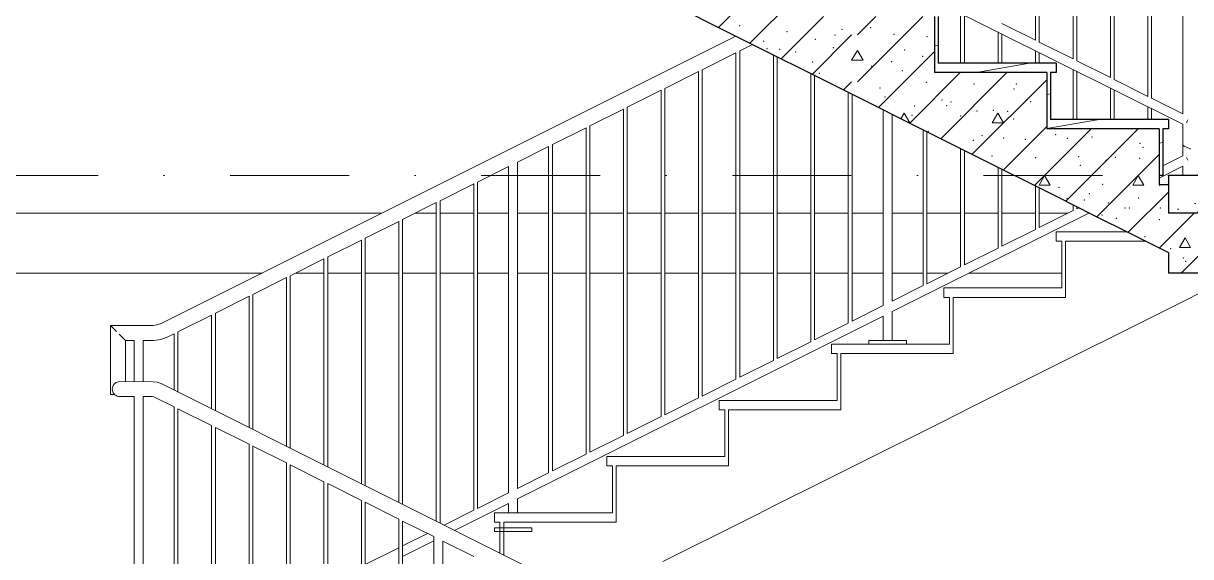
# Model space of a CAD drawing. Header units: millimetres. Extents: x 18162 to 7085488, y 72188 to 247925.
# Drawn here: x 3666371 to 3669488, y 121101 to 122524 of the extents above; entities that cross this region are included whole.
import ezdxf

# ---------------------------------------------------------------- set-up
doc = ezdxf.new("R2010")
doc.units = ezdxf.units.MM
doc.header["$MEASUREMENT"] = 0
doc.linetypes.add('Dot & Dashed', pattern=[670.277762, 317.5, -176.388889, 0, -176.388874])
for name, color, linetype in [('Interior - Stair & Railing', 7, 'Continuous'), ('Structural - Bearing', 7, 'Continuous'), ('Structural - Stair & Railing', 7, 'Continuous')]:
    doc.layers.add(name, color=color, linetype=linetype)
pattern_1 = [(10, (3761974.73, 95118.01), (-15.628336, 88.632695), [])]

# ---------------------------------------------------------------- blocks, each defined once
blk = doc.blocks.new('*X883', base_point=(3761974.7, 95118))
at = {"layer": 'Structural - Stair & Railing', "color": 7, "linetype": 'Continuous', "lineweight": 9}
for p, q in [((3666374.5, 123440), (3666377.4, 123443)), ((3666457.8, 123398.4), (3666502.4, 123443)), ((3666552.9, 123425.8), (3666562.9, 123443)), ((3666568, 123425.8), (3666552.9, 123425.8)), ((3666568, 123368.5), (3666642.6, 123443)), ((3666568, 123425.8), (3666583.1, 123425.8)), ((3666583.1, 123425.8), (3666573.1, 123443)), ((3666634.6, 123310), (3666767.6, 123443)), ((3666717.9, 123268.3), (3666892.6, 123443)), ((3666801.2, 123226.7), (3667004, 123429.4)), ((3666813, 123443), (3666803.1, 123425.8)), ((3666803.1, 123425.8), (3666833.1, 123425.8)), ((3666833.1, 123425.8), (3666823.1, 123443)), ((3666541.1, 123356.7), (3666552.9, 123368.5)), ((3666884.6, 123185), (3667004, 123304.4)), ((3666691, 123281.8), (3666693, 123285.1)), ((3666693, 123285.1), (3666696.5, 123279)), ((3666927.9, 123259.1), (3666943, 123285.1)), ((3666943, 123285.1), (3666957.9, 123259.1)), ((3666967.9, 123143.3), (3667117.6, 123293)), ((3667068, 123118.5), (3667242.6, 123293)), ((3667177.9, 123259.1), (3667193, 123285.1)), ((3667193, 123285.1), (3667207.9, 123259.1)), ((3666957.9, 123259.1), (3666927.9, 123259.1)), ((3667207.9, 123259.1), (3667177.9, 123259.1)), ((3667193, 123118.5), (3667304, 123229.4)), ((3667318, 123118.5), (3667342.6, 123143)), ((3667443, 123118.5), (3667467.6, 123143)), ((3667051.2, 123101.7), (3667068, 123118.4)), ((3667068, 123118.5), (3667056.8, 123098.9)), ((3667083.1, 123092.5), (3667068, 123118.5)), ((3667134.6, 123060), (3667193, 123118.4)), ((3667217.9, 123018.3), (3667318, 123118.4)), ((3667301.2, 122976.7), (3667443, 123118.4)), ((3667318, 123118.5), (3667303.1, 123092.4)), ((3667333.1, 123092.5), (3667318, 123118.5)), ((3667384.6, 122935), (3667568, 123118.4)), ((3667568, 123092.5), (3667583.1, 123118.5)), ((3667583.1, 123118.5), (3667604, 123139.3)), ((3667598.3, 123092.5), (3667583.1, 123118.5)), ((3667069.7, 123092.4), (3667083.1, 123092.5)), ((3667303.1, 123092.4), (3667333.1, 123092.5)), ((3667583.1, 123092.4), (3667568, 123092.5)), ((3667583.1, 123092.4), (3667598.3, 123092.5)), ((3667467.9, 122893.3), (3667568, 122993.4)), ((3667583.1, 122993.4), (3667604, 123014.3)), ((3667583.1, 122868.4), (3667707.7, 122993)), ((3667644.6, 122805), (3667832.7, 122993)), ((3667427.9, 122925.8), (3667443, 122951.8)), ((3667457.9, 122925.8), (3667427.9, 122925.8)), ((3667443, 122951.8), (3667457.9, 122925.8)), ((3667693, 122925.8), (3667708.1, 122951.8)), ((3667723.1, 122925.8), (3667693, 122925.8)), ((3667708.1, 122951.8), (3667723.1, 122925.8)), ((3667728, 122763.3), (3667904, 122939.3)), ((3667551.2, 122851.7), (3667568, 122868.4)), ((3667811.3, 122721.6), (3667932.7, 122843)), ((3667894.6, 122680), (3668057.7, 122843)), ((3667978, 122638.3), (3668182.7, 122843)), ((3667833.1, 122785.1), (3667818.2, 122759.1)), ((3667848.3, 122759.1), (3667833.1, 122785.1)), ((3668083.1, 122785.1), (3668068.2, 122759.1)), ((3668098.3, 122759.1), (3668083.1, 122785.1)), ((3667818.2, 122759.1), (3667848.3, 122759.1)), ((3668061.3, 122596.6), (3668204, 122739.3)), ((3668068.2, 122759.1), (3668098.3, 122759.1)), ((3668144.6, 122555), (3668282.7, 122693)), ((3668228, 122513.3), (3668407.7, 122693)), ((3668311.3, 122471.6), (3668504, 122664.3)), ((3668193, 122592.5), (3668208.1, 122618.5)), ((3668208.1, 122618.5), (3668223.1, 122592.4)), ((3668443, 122592.5), (3668458.1, 122618.5)), ((3668458.1, 122618.5), (3668473.1, 122592.4)), ((3668223.1, 122592.4), (3668193, 122592.5)), ((3668473.1, 122592.4), (3668443, 122592.5)), ((3668394.6, 122430), (3668507.7, 122543)), ((3668598.3, 122368.4), (3668772.8, 122543)), ((3668598.3, 122493.4), (3668647.8, 122543)), ((3668478, 122388.3), (3668583.1, 122493.4)), ((3668583.1, 122425.8), (3668598.3, 122451.8)), ((3668598.3, 122425.8), (3668583.1, 122425.8)), ((3668613.4, 122425.8), (3668598.3, 122451.8)), ((3668598.3, 122425.8), (3668613.4, 122425.8)), ((3668654.7, 122299.9), (3668804, 122449.1)), ((3668561.3, 122346.6), (3668583.1, 122368.4)), ((3668738.1, 122258.2), (3668872.8, 122393)), ((3668821.4, 122216.6), (3668997.8, 122393)), ((3668904.7, 122174.9), (3669104, 122374.1)), ((3668714.5, 122270), (3668723.3, 122285.1)), ((3668723.3, 122285.1), (3668738.2, 122259.1)), ((3668958.1, 122259.1), (3668973.3, 122285.1)), ((3668973.3, 122285.1), (3668988.2, 122259.1)), ((3668738.2, 122259.1), (3668736.4, 122259.1)), ((3668988.2, 122259.1), (3668958.1, 122259.1)), ((3668988.1, 122133.2), (3669104, 122249.1)), ((3669098.3, 122118.4), (3669222.8, 122243)), ((3669223.3, 122118.4), (3669347.8, 122243)), ((3669348.3, 122118.4), (3669404, 122174.1)), ((3669071.4, 122091.6), (3669098.3, 122118.4)), ((3669098.3, 122118.4), (3669083.4, 122092.4)), ((3669113.4, 122092.4), (3669098.3, 122118.4)), ((3669154.7, 122049.9), (3669223.3, 122118.4)), ((3669238.1, 122008.2), (3669348.3, 122118.4)), ((3669348.3, 122118.4), (3669333.4, 122092.4)), ((3669363.4, 122092.4), (3669348.3, 122118.4)), ((3669083.4, 122092.4), (3669113.4, 122092.4)), ((3669333.4, 122092.4), (3669363.4, 122092.4)), ((3669321.4, 121966.6), (3669429.1, 122074.2)), ((3669404.7, 121924.9), (3669429.1, 121949.2))]:
    blk.add_line(p, q, dxfattribs=at)
for p in [(3666660, 123422.2), (3666742.4, 123436.1), (3666813.2, 123433.6), (3666992.3, 123424.5), (3666448.8, 123421), (3666448.8, 123421), (3666606.5, 123410.1), (3666688.2, 123397.8), (3666901.1, 123409.8), (3666926.4, 123406.4), (3666752.6, 123366.7), (3666879.2, 123362.4), (3666992.3, 123362.7), (3666628.8, 123352), (3666986.1, 123349.6), (3666641.5, 123328), (3666721.5, 123303.4), (3666794.5, 123320.3), (3666806.8, 123304.8), (3666817.7, 123314.1), (3666714.1, 123278.5), (3666843.9, 123277), (3666887.2, 123290.9), (3666930.7, 123292.6), (3666969.1, 123289.3), (3666985.8, 123268.7), (3667115.9, 123280.1), (3667151.4, 123277), (3667276.6, 123278.5), (3666877.9, 123212.1), (3666901.3, 123224.2), (3666958.8, 123218.5), (3667016.6, 123214.6), (3667097.4, 123227.5), (3667128.8, 123217.8), (3667128.8, 123217.8), (3667194.7, 123221.4), (3666927.4, 123170.4), (3667044, 123165.7), (3667159.2, 123168.8), (3667163.8, 123145.6), (3667231.7, 123158.5), (3667257.1, 123166.5), (3667537.9, 123142), (3667568, 123118.5), (3667568, 123118.5), (3667568, 123118.4), (3667583.1, 123118.5), (3667583.1, 123118.4), (3667583.1, 123118.4), (3667106.1, 123086.7), (3667223.3, 123094.4), (3667375.2, 123091.9), (3667447.4, 123093.1), (3667522.3, 123097.5), (3667174.3, 123053.3), (3667187.1, 123070), (3667319.2, 123057.8), (3667238.2, 123045.2), (3667282.6, 123031.7), (3667294.6, 123031.8), (3667377.3, 123031.7), (3667449.4, 123031.7), (3667485.2, 123021.8), (3667499.6, 123043.9), (3667544.4, 123031.6), (3667259.3, 123004.3), (3667374.7, 123000.1), (3667697, 122991.1), (3667469.8, 122984.7), (3667520.7, 122956.7), (3667638.2, 122975.6), (3667738.5, 122977), (3667790.3, 122976.6), (3667855.9, 122972.8), (3667868.9, 122959.3), (3667471.7, 122934.8), (3667611.2, 122954.1), (3667678.1, 122932.2), (3667745.8, 122938), (3667813.4, 122934.8), (3667510, 122912.1), (3667510.1, 122900.3), (3667523.9, 122901.3), (3667624.2, 122913.6), (3667644.3, 122868.8), (3667685.7, 122884.3), (3667766.6, 122881.7), (3667795.3, 122889.7), (3667832.8, 122867.3), (3667842.1, 122885.8), (3667879.9, 122886.8), (3667621.6, 122839.4), (3667707.6, 122844.1), (3667738.2, 122840.4), (3667833.5, 122855.9), (3667995.2, 122837.8), (3667664, 122802.2), (3667817.1, 122808.8), (3668062.8, 122826), (3668080, 122816.9), (3668201.3, 122812), (3667724.1, 122772.1), (3667744.4, 122779.7), (3667855.9, 122791.9), (3667967.3, 122794.9), (3668090.2, 122776.4), (3668146.9, 122780.3), (3668199, 122768.4), (3667803.1, 122762.2), (3667912.5, 122737.8), (3667913.4, 122764.5), (3667922.4, 122765.3), (3668025.9, 122765.3), (3668125, 122748.1), (3668182.4, 122736.9), (3667842.7, 122733.7), (3667868.9, 122726.2), (3667978, 122717.4), (3668032.1, 122714.3), (3668051, 122733.7), (3668136.2, 122718.1), (3667942, 122695.2), (3668074.8, 122704.9), (3668126.4, 122695.7), (3668454.5, 122680), (3668001.1, 122643.9), (3668180.9, 122667.2), (3668302.1, 122650), (3668484.9, 122658.7), (3668064.5, 122637.3), (3668173.9, 122621.9), (3668248.3, 122640.3), (3668263.9, 122616.9), (3668429.3, 122633.9), (3668099.8, 122610.7), (3668109.5, 122601.3), (3668128.3, 122587.7), (3668239.2, 122582.9), (3668296.4, 122584.5), (3668304.1, 122595.9), (3668346.2, 122588.6), (3668384.5, 122582.9), (3668420, 122595.9), (3668223.8, 122559.8), (3668285.6, 122562.8), (3668445.1, 122579.9), (3668283.9, 122518), (3668410.5, 122501.9), (3668539, 122493.3), (3668557.6, 122508.2), (3668633.5, 122512.6), (3668696.5, 122494.9), (3668784.7, 122489.2), (3668348.5, 122476.9), (3668356.8, 122457), (3668486.3, 122482.1), (3668534.1, 122459.3), (3668390.6, 122454.7), (3668433.6, 122447.7), (3668724.3, 122453.1), (3668772.7, 122436.1), (3668479, 122421), (3668479, 122421), (3668636.7, 122410), (3668690.3, 122422.2), (3668718.4, 122397.8), (3668496.4, 122390.8), (3668782.8, 122366.7), (3669022.5, 122362.7), (3668659.1, 122352), (3668909.5, 122362.4), (3669016.4, 122349.6), (3668671.7, 122328), (3668751.7, 122303.4), (3668824.7, 122320.2), (3668837.1, 122304.8), (3668847.9, 122314.1), (3669061.2, 122315.6), (3668744.4, 122278.5), (3668874.2, 122277), (3668917.5, 122290.9), (3668961, 122292.6), (3668999.4, 122289.3), (3669016.1, 122268.7), (3668788.2, 122235.8), (3668908.2, 122212.1), (3668931.5, 122224.2), (3668989, 122218.5), (3669046.9, 122214.6), (3669127.6, 122227.5), (3669159, 122217.8), (3669159, 122217.8), (3669225, 122221.3), (3669353.2, 122204.3), (3669361, 122193.5), (3668957.6, 122170.3), (3669074.2, 122165.7), (3669189.4, 122168.8), (3669194.1, 122145.6), (3669261.9, 122158.5), (3669287.4, 122166.5), (3669351.7, 122164.2), (3669136.3, 122086.7), (3669253.5, 122094.4), (3669405.5, 122091.9), (3669158.5, 122057.3), (3669204.5, 122053.3), (3669217.4, 122070), (3669349.5, 122057.8), (3669268.5, 122045.2), (3669312.8, 122031.7), (3669324.9, 122031.8), (3669407.6, 122031.7), (3669251.2, 122012.5), (3669289.5, 122004.3), (3669405, 122000.1), (3669366.6, 121954.7)]:
    blk.add_point(p, dxfattribs=at)
blk = doc.blocks.new('*X885', base_point=(3761974.7, 95118))
at = {"layer": 'Structural - Bearing', "color": 7, "linetype": 'Continuous', "lineweight": 9}
for p, q in [((3669429.1, 121949.2), (3669497.8, 122018)), ((3669462.8, 121858), (3669598.3, 121993.4)), ((3669458.1, 121925.8), (3669473.3, 121951.8)), ((3669473.3, 121951.8), (3669488.2, 121925.7)), ((3669488.2, 121925.7), (3669458.1, 121925.8))]:
    blk.add_line(p, q, dxfattribs=at)
for p in [(3669434.6, 121922.7), (3669468.5, 121898.1), (3669475.3, 121888.9)]:
    blk.add_point(p, dxfattribs=at)

msp = doc.modelspace()

# ---------------------------------------------------------------- hatches: boundary and pattern name
at = {"layer": 'Structural - Bearing', "linetype": 'Continuous', "lineweight": 9}
h = msp.add_hatch(dxfattribs=at)
h.set_pattern_fill('Lightweight_Concrete_0003', style=0, pattern_type=2)
h.set_pattern_definition([(0, (3761974.7, 95118), (0, 779.423), [48.75, -401.25]), (0, (3762199.7, 95507.7), (0, 779.423), [48.75, -401.25]), (60, (3761974.7, 95118), (-675, 389.7114), [48.75, -401.25]), (60, (3762424.7, 95118), (-675, 389.7114), [48.75, -401.25]), (120, (3762023.5, 95118), (675, 389.7114), [48.75, -401.25]), (120, (3762473.5, 95118), (675, 389.7114), [48.75, -401.25]), (0, (3761974.73, 95193), (0, 150), [0, -150, 0, -225]), (45, (3762049.73, 95193), (-106.06602, 106.06602), [0, -112.5, 0, -187.5])])
h.paths.add_polyline_path([(3669429.1, 122018), (3676379.1, 122018), (3676379.1, 122118), (3669429.1, 122118)])
at = {"layer": 'Structural - Stair & Railing', "linetype": 'Continuous', "lineweight": 9}
h = msp.add_hatch(dxfattribs=at)
h.set_pattern_fill('Wood_0003', style=0, pattern_type=2)
h.set_pattern_definition(pattern_1)
h.paths.add_polyline_path([(3668814.1, 122543), (3668804.1, 122543), (3668804.1, 122418), (3668814.1, 122418)])
h = msp.add_hatch(dxfattribs=at)
h.set_pattern_fill('Wood_0003', style=0, pattern_type=2)
h.set_pattern_definition(pattern_1)
h.paths.add_polyline_path([(3668804.1, 122418), (3668804.1, 122393), (3669129.1, 122393), (3669129.1, 122418)])
h = msp.add_hatch(dxfattribs=at)
h.set_pattern_fill('Wood_0003', style=0, pattern_type=2)
h.set_pattern_definition(pattern_1)
h.paths.add_polyline_path([(3669114.1, 122393), (3669104.1, 122393), (3669104.1, 122268), (3669114.1, 122268)])
h = msp.add_hatch(dxfattribs=at)
h.set_pattern_fill('Wood_0003', style=0, pattern_type=2)
h.set_pattern_definition(pattern_1)
h.paths.add_polyline_path([(3669104.1, 122268), (3669104.1, 122243), (3669429.1, 122243), (3669429.1, 122268)])
h = msp.add_hatch(dxfattribs=at)
h.set_pattern_fill('Wood_0003', style=0, pattern_type=2)
h.set_pattern_definition(pattern_1)
h.paths.add_polyline_path([(3669414.1, 122243), (3669404.1, 122243), (3669404.1, 122118), (3669414.1, 122118)])

# ---------------------------------------------------------------- linework, layer by layer
at = {"color": 8, "linetype": 'Dot & Dashed', "lineweight": 13}
msp.add_line((3658879.3, 122118), (3689916.5, 122118), dxfattribs=at)
at = {"layer": 'Interior - Stair & Railing', "color": 7, "linetype": 'Continuous', "lineweight": 9}
for p, q in [((3669074.1, 122479.5), (3669074.1, 123350.8)), ((3669084.1, 122474.5), (3669084.1, 123345.8)), ((3669174.1, 122429.5), (3669174.1, 123300.8)), ((3669184.1, 122424.5), (3669184.1, 123295.8)), ((3669274.1, 122379.5), (3669274.1, 123250.8)), ((3669284.1, 122374.5), (3669284.1, 123245.8)), ((3669374.1, 122329.5), (3669374.1, 123200.8)), ((3669384.1, 122324.5), (3669384.1, 123195.8)), ((3669467.1, 122283), (3669467.1, 123178.1)), ((3669467.1, 122255), (3668491.1, 122743)), ((3668874.1, 122418), (3668874.1, 122551.5)), ((3668884.1, 122418), (3668884.1, 122546.5)), ((3669074.1, 122479.5), (3668984.1, 122524.5)), ((3666739.6, 121723.3), (3668273.8, 122490.4)), ((3668974.1, 122418), (3668974.1, 122501.5)), ((3668984.1, 122418), (3668984.1, 122496.5)), ((3668284.1, 122450.8), (3668318.5, 122468)), ((3669174.1, 122429.5), (3669084.1, 122474.5)), ((3668184.1, 122400.8), (3668274.1, 122445.8)), ((3668274.1, 121574.5), (3668274.1, 122445.8)), ((3668284.1, 121579.5), (3668284.1, 122450.8)), ((3668374.1, 121624.5), (3668374.1, 122440.3)), ((3668384.1, 121629.5), (3668384.1, 122435.3)), ((3669074.1, 122418), (3669074.1, 122451.5)), ((3669084.1, 122418), (3669084.1, 122446.5)), ((3668084.1, 122350.8), (3668174.1, 122395.8)), ((3668174.1, 121524.5), (3668174.1, 122395.8)), ((3668184.1, 121529.5), (3668184.1, 122400.8)), ((3669174.1, 122268), (3669174.1, 122401.5)), ((3669274.1, 122379.5), (3669184.1, 122424.5)), ((3669184.1, 122268), (3669184.1, 122396.5)), ((3668474.1, 121674.5), (3668474.1, 122390.3)), ((3668484.1, 121679.5), (3668484.1, 122385.3)), ((3669374.1, 122329.5), (3669284.1, 122374.5)), ((3667984.1, 122300.8), (3668074.1, 122345.8)), ((3668074.1, 121474.5), (3668074.1, 122345.8)), ((3668084.1, 121479.5), (3668084.1, 122350.8)), ((3668574.1, 121724.5), (3668574.1, 122340.3)), ((3668584.1, 121729.5), (3668584.1, 122335.3)), ((3669274.1, 122268), (3669274.1, 122351.5)), ((3669284.1, 122268), (3669284.1, 122346.5)), ((3667984.1, 121429.5), (3667984.1, 122300.8)), ((3669374.1, 122268), (3669374.1, 122301.5)), ((3669467.1, 122283), (3669384.1, 122324.5)), ((3667884.1, 122250.8), (3667974.1, 122295.8)), ((3667974.1, 121424.5), (3667974.1, 122295.8)), ((3668667.1, 121771), (3668667.1, 122293.8)), ((3668691.1, 121783), (3668691.1, 122281.8)), ((3669384.1, 122268), (3669384.1, 122296.5)), ((3667784.1, 122200.8), (3667874.1, 122245.8)), ((3667874.1, 121374.5), (3667874.1, 122245.8)), ((3667884.1, 121379.5), (3667884.1, 122250.8)), ((3668774.1, 121824.5), (3668774.1, 122240.3)), ((3669467.1, 122199), (3669467.1, 122255)), ((3669477.3, 122259.5), (3669478.1, 122261.1)), ((3669478.1, 122261.1), (3669479.1, 122263)), ((3669479.1, 122263), (3669480, 122264.9)), ((3669480, 122264.9), (3669480.8, 122266.5)), ((3668784.1, 121829.5), (3668784.1, 122235.3)), ((3667691.1, 122154.3), (3667774.1, 122195.8)), ((3667774.1, 121324.5), (3667774.1, 122195.8)), ((3667784.1, 121329.5), (3667784.1, 122200.8)), ((3668874.1, 121874.5), (3668874.1, 122190.3)), ((3668884.1, 121879.5), (3668884.1, 122185.3)), ((3669467.1, 122171), (3669467.1, 122199)), ((3669467.1, 122199), (3669467.2, 122198.9)), ((3669467.2, 122198.9), (3669467.8, 122198.6)), ((3669467.8, 122198.6), (3669468.7, 122198.2)), ((3669468.7, 122198.2), (3669469.9, 122197.6)), ((3669469.9, 122197.6), (3669471.3, 122196.9)), ((3669471.3, 122196.9), (3669473.1, 122196)), ((3669473.1, 122196), (3669475, 122195.1)), ((3669475, 122195.1), (3669477, 122194)), ((3669477, 122194), (3669479.1, 122193)), ((3669479.1, 122193), (3669481.1, 122192)), ((3669481.1, 122192), (3669483.2, 122191)), ((3669483.2, 122191), (3669485.1, 122190)), ((3669485.1, 122190), (3669486.8, 122189.1)), ((3669486.8, 122189.1), (3669488.2, 122188.4)), ((3667691.1, 121283), (3667691.1, 122154.3)), ((3669414.1, 122144.5), (3669467.1, 122171)), ((3669477.3, 122166.5), (3669478.1, 122164.9)), ((3669478.1, 122164.9), (3669479.1, 122163)), ((3669479.1, 122163), (3669480, 122161.1)), ((3669480, 122161.1), (3669480.8, 122159.5)), ((3667584.1, 122100.8), (3667667.1, 122142.3)), ((3667667.1, 121271), (3667667.1, 122142.3)), ((3668974.1, 121924.5), (3668974.1, 122140.3)), ((3668984.1, 121929.5), (3668984.1, 122135.3)), ((3669404, 122111.5), (3669467.1, 122143)), ((3669404, 122139.4), (3669404.1, 122139.5)), ((3669467.1, 122118), (3669467.1, 122143)), ((3667484.1, 122050.8), (3667574.1, 122095.8)), ((3667574.1, 121224.5), (3667574.1, 122095.8)), ((3667584.1, 121229.5), (3667584.1, 122100.8)), ((3669074.1, 121974.5), (3669074.1, 122090.3)), ((3669084.1, 121979.5), (3669084.1, 122085.3)), ((3667384.1, 122000.8), (3667474.1, 122045.8)), ((3667474.1, 121195.5), (3667474.1, 122045.8)), ((3667484.1, 121190.5), (3667484.1, 122050.8)), ((3669084.1, 121979.5), (3669174.1, 122024.5)), ((3669174.1, 122024.5), (3669174.1, 122040.3)), ((3669184.1, 122029.5), (3669184.1, 122035.3)), ((3669184.1, 122029.5), (3669189.8, 122032.4)), ((3667284.1, 121950.8), (3667374.1, 121995.8)), ((3667374.1, 121245.5), (3667374.1, 121995.8)), ((3667384.1, 121240.5), (3667384.1, 122000.8)), ((3668691.1, 121755), (3669217.8, 122018.4)), ((3668984.1, 121929.5), (3669074.1, 121974.5)), ((3667184.1, 121900.8), (3667274.1, 121945.8)), ((3667274.1, 121295.5), (3667274.1, 121945.8)), ((3667284.1, 121290.5), (3667284.1, 121950.8)), ((3667084.1, 121850.8), (3667174.1, 121895.8)), ((3667174.1, 121345.5), (3667174.1, 121895.8)), ((3667184.1, 121340.5), (3667184.1, 121900.8)), ((3668884.1, 121879.5), (3668974.1, 121924.5)), ((3668784.1, 121829.5), (3668874.1, 121874.5)), ((3666984.1, 121800.8), (3667074.1, 121845.8)), ((3667074.1, 121395.5), (3667074.1, 121845.8)), ((3667084.1, 121390.5), (3667084.1, 121850.8)), ((3668691.1, 121783), (3668774.1, 121824.5)), ((3666884.1, 121750.8), (3666974.1, 121795.8)), ((3666974.1, 121445.5), (3666974.1, 121795.8)), ((3666984.1, 121440.5), (3666984.1, 121800.8)), ((3668584.1, 121729.5), (3668667.1, 121771)), ((3666784.1, 121700.8), (3666874.1, 121745.8)), ((3666874.1, 121495.5), (3666874.1, 121745.8)), ((3666884.1, 121490.5), (3666884.1, 121750.8)), ((3667691.1, 121255), (3668667.1, 121743)), ((3668667.1, 121678), (3668667.1, 121743)), ((3668691.1, 121678), (3668691.1, 121755)), ((3666717.8, 121718.1), (3666604.1, 121718)), ((3666604.4, 121717.7), (3666604.1, 121718)), ((3666604.1, 121718), (3666604.1, 121534)), ((3666605.3, 121716.8), (3666604.4, 121717.7)), ((3666606.7, 121715.3), (3666605.3, 121716.8)), ((3666608.7, 121713.3), (3666606.7, 121715.3)), ((3666611.2, 121710.9), (3666608.7, 121713.3)), ((3666614.1, 121708), (3666611.2, 121710.9)), ((3666617.2, 121704.9), (3666614.1, 121708)), ((3666729, 121719.4), (3666717.8, 121718.1)), ((3666739.6, 121723.3), (3666729, 121719.4)), ((3668484.1, 121679.5), (3668574.1, 121724.5)), ((3666620.6, 121701.5), (3666617.2, 121704.9)), ((3666630.9, 121691.2), (3666627.5, 121694.6)), ((3666634.1, 121688), (3666630.9, 121691.2)), ((3666636.9, 121685.2), (3666634.1, 121688)), ((3666639.4, 121682.7), (3666636.9, 121685.2)), ((3666641.4, 121680.7), (3666639.4, 121682.7)), ((3666642.8, 121679.3), (3666641.4, 121680.7)), ((3666643.8, 121678.4), (3666642.8, 121679.3)), ((3666644.1, 121678.1), (3666643.8, 121678.4)), ((3666667.1, 121678.1), (3666644.1, 121678.1)), ((3666644.1, 121678.1), (3666644.1, 121568)), ((3666667.1, 121567.9), (3666667.1, 121678.1)), ((3666720.2, 121678.2), (3666691.1, 121678.1)), ((3666691.1, 121567.9), (3666691.1, 121678.1)), ((3666738.3, 121680.3), (3666720.2, 121678.2)), ((3666755.4, 121686.5), (3666738.3, 121680.3)), ((3666755.4, 121686.5), (3666774.1, 121695.8)), ((3666774.1, 121545.5), (3666774.1, 121695.8)), ((3666784.1, 121540.5), (3666784.1, 121700.8)), ((3668629.1, 121678), (3668729.1, 121678)), ((3668629.1, 121668), (3668629.1, 121678)), ((3668729.1, 121668), (3668729.1, 121678)), ((3668384.1, 121629.5), (3668474.1, 121674.5)), ((3668629.1, 121668), (3668729.1, 121668)), ((3668284.1, 121579.5), (3668374.1, 121624.5)), ((3666609.3, 121551.5), (3666610.3, 121554.8)), ((3666610.3, 121554.8), (3666611.7, 121558)), ((3666611.7, 121558), (3666613.7, 121560.9)), ((3666613.7, 121560.9), (3666616.2, 121563.3)), ((3666616.2, 121563.3), (3666619.1, 121565.3)), ((3666619.1, 121565.3), (3666622.2, 121566.8)), ((3666622.2, 121566.8), (3666625.6, 121567.7)), ((3666625.6, 121567.7), (3666629.1, 121568)), ((3666717.8, 121567.9), (3666629.1, 121568)), ((3666729, 121566.6), (3666717.8, 121567.9)), ((3666739.6, 121562.7), (3666729, 121566.6)), ((3669418.5, 120223.3), (3666739.6, 121562.7)), ((3668184.1, 121529.5), (3668274.1, 121574.5)), ((3666604.4, 121534), (3666604.1, 121534)), ((3666605.3, 121534), (3666604.4, 121534)), ((3666606.7, 121534), (3666605.3, 121534)), ((3666608.7, 121534), (3666606.7, 121534)), ((3666611.2, 121534), (3666608.7, 121534)), ((3666609, 121548), (3666609.3, 121551.5)), ((3666609.3, 121544.5), (3666609, 121548)), ((3666610.2, 121541.2), (3666609.3, 121544.5)), ((3666611.7, 121538), (3666610.2, 121541.2)), ((3666614.1, 121534), (3666611.2, 121534)), ((3666613.7, 121535.2), (3666611.7, 121538)), ((3666616.2, 121532.7), (3666613.7, 121535.2)), ((3666614.9, 121534), (3666614.1, 121534)), ((3666619, 121530.7), (3666616.2, 121532.7)), ((3666622.2, 121529.2), (3666619, 121530.7)), ((3666625.6, 121528.3), (3666622.2, 121529.2)), ((3666629, 121528), (3666625.6, 121528.3)), ((3666667.1, 121527.9), (3666629, 121528)), ((3666667.1, 120618), (3666667.1, 121527.9)), ((3666715.5, 121527.9), (3666691.1, 121527.9)), ((3666691.1, 120671), (3666691.1, 121527.9)), ((3666719.8, 121527.4), (3666715.5, 121527.9)), ((3666723.8, 121525.9), (3666719.8, 121527.4)), ((3666774.1, 121500.8), (3666723.8, 121525.9)), ((3668084.1, 121479.5), (3668174.1, 121524.5)), ((3666774.1, 120629.5), (3666774.1, 121500.8)), ((3666874.1, 121450.8), (3666784.1, 121495.8)), ((3666784.1, 120624.5), (3666784.1, 121495.8)), ((3667984.1, 121429.5), (3668074.1, 121474.5)), ((3666874.1, 120579.5), (3666874.1, 121450.8)), ((3666974.1, 121400.8), (3666884.1, 121445.8)), ((3666884.1, 120574.5), (3666884.1, 121445.8)), ((3666974.1, 120529.5), (3666974.1, 121400.8)), ((3667884.1, 121379.5), (3667974.1, 121424.5)), ((3667074.1, 121350.8), (3666984.1, 121395.8)), ((3666984.1, 120524.5), (3666984.1, 121395.8)), ((3667784.1, 121329.5), (3667874.1, 121374.5)), ((3667074.1, 120479.5), (3667074.1, 121350.8)), ((3667174.1, 121300.8), (3667084.1, 121345.8)), ((3667084.1, 120474.5), (3667084.1, 121345.8)), ((3667691.1, 121283), (3667774.1, 121324.5)), ((3667174.1, 120429.5), (3667174.1, 121300.8)), ((3667274.1, 121250.8), (3667184.1, 121295.8)), ((3667184.1, 120424.5), (3667184.1, 121295.8)), ((3667274.1, 120379.5), (3667274.1, 121250.8)), ((3667374.1, 121200.8), (3667284.1, 121245.8)), ((3667284.1, 120374.5), (3667284.1, 121245.8)), ((3667523, 121171), (3667667.1, 121243)), ((3667584.1, 121229.5), (3667667.1, 121271)), ((3667667.1, 121218), (3667667.1, 121243)), ((3667691.1, 121218), (3667691.1, 121255)), ((3667495.1, 121185), (3667574.1, 121224.5)), ((3667374.1, 120329.5), (3667374.1, 121200.8)), ((3667467.1, 121154.3), (3667384.1, 121195.8)), ((3667384.1, 120324.5), (3667384.1, 121195.8)), ((3667384.1, 121129.5), (3667450.4, 121162.6)), ((3667467.1, 120283), (3667467.1, 121154.3)), ((3667629.1, 121178), (3667644.1, 121178)), ((3667629.1, 121168), (3667629.1, 121178)), ((3667629.1, 121168), (3667644.1, 121168)), ((3667644.1, 121178), (3667654.1, 121178)), ((3667644.1, 121168), (3667654.1, 121168)), ((3667654.1, 121178), (3667654.2, 121178)), ((3667654.1, 121168), (3667654.2, 121168)), ((3667654.2, 121178), (3667729.1, 121178)), ((3667654.2, 121168), (3667729.1, 121168)), ((3667729.1, 121168), (3667729.1, 121178)), ((3667284.1, 121079.5), (3667374.1, 121124.5)), ((3667384.1, 121101.5), (3667467.1, 121143)), ((3667574.1, 121100.8), (3667491.1, 121142.3)), ((3667491.1, 120271), (3667491.1, 121142.3))]:
    msp.add_line(p, q, dxfattribs=at)
at = {"layer": 'Structural - Bearing', "color": 7, "linetype": 'Continuous', "lineweight": 25}
for p, q in [((3669429.1, 122118), (3669429.1, 122093)), ((3676379.1, 122018), (3669429.1, 122018)), ((3669429.1, 121912.8), (3669429.1, 121858)), ((3670729.1, 121858), (3669429.1, 121858))]:
    msp.add_line(p, q, dxfattribs=at)
at = {"layer": 'Structural - Bearing', "color": 7, "linetype": 'Continuous', "lineweight": 9}
for p, q in [((3665429.1, 122018), (3667329.1, 122018)), ((3667418.5, 122018), (3667474.1, 122018)), ((3667484.1, 122018), (3667574.1, 122018)), ((3667584, 122018), (3667667.1, 122018)), ((3667691.1, 122018), (3667774.1, 122018)), ((3667784, 122018), (3667874.1, 122018)), ((3667884.1, 122018), (3667974.1, 122018)), ((3667984.1, 122018), (3668074.1, 122018)), ((3668084.1, 122018), (3668174.1, 122018)), ((3668184.1, 122018), (3668274.1, 122018)), ((3668284.1, 122018), (3668374.1, 122018)), ((3668384.1, 122018), (3668474.1, 122018)), ((3668484.1, 122018), (3668574.1, 122018)), ((3668584.1, 122018), (3668667.1, 122018)), ((3668691.1, 122018), (3668774.1, 122018)), ((3668784.1, 122018), (3668874.1, 122018)), ((3668884.1, 122018), (3668974.1, 122018)), ((3668984.1, 122018), (3669074.1, 122018)), ((3669084.1, 122018), (3669161.1, 122018)), ((3669217, 122018), (3669218.5, 122018)), ((3667009.1, 121858), (3665429.1, 121858)), ((3667174.1, 121858), (3667098.5, 121858)), ((3667274.1, 121858), (3667184, 121858)), ((3667374.1, 121858), (3667284, 121858)), ((3667474.1, 121858), (3667384.1, 121858)), ((3667574.1, 121858), (3667484.1, 121858)), ((3667667.1, 121858), (3667584.1, 121858)), ((3667774.1, 121858), (3667691.1, 121858)), ((3667874.1, 121858), (3667784.1, 121858)), ((3667974.1, 121858), (3667884.1, 121858)), ((3668074.1, 121858), (3667984.1, 121858)), ((3668174.1, 121858), (3668084.1, 121858)), ((3668274.1, 121858), (3668184.1, 121858)), ((3668374.1, 121858), (3668284.1, 121858)), ((3668474.1, 121858), (3668384.1, 121858)), ((3668574.1, 121858), (3668484.1, 121858)), ((3668667.1, 121858), (3668584.1, 121858)), ((3668774.1, 121858), (3668691.1, 121858)), ((3668841.1, 121858), (3668784.1, 121858)), ((3669144.1, 121858), (3668897, 121858)), ((3669154.2, 121858), (3669154.1, 121858))]:
    msp.add_line(p, q, dxfattribs=at)
at = {"layer": 'Structural - Bearing', "color": 7, "linetype": 'Continuous', "lineweight": 25, "flags": 128}
msp.add_lwpolyline([(3676379.1, 122118), (3671869.1, 122118), (3671829.1, 122118), (3669429.1, 122118)], dxfattribs=at)
at = {"layer": 'Structural - Stair & Railing', "color": 7, "linetype": 'Continuous', "lineweight": 25}
for p, q in [((3668804, 122543), (3668804, 122393)), ((3668804.1, 122543), (3668804.1, 122418)), ((3668814.1, 122543), (3668814.1, 122418)), ((3668804.1, 122418), (3668804.1, 122393)), ((3669129.1, 122418), (3668814.1, 122418)), ((3669129.1, 122418), (3669129.1, 122393)), ((3668804.1, 122393), (3668804, 122393)), ((3669104, 122393), (3668804.1, 122393)), ((3669104.1, 122393), (3669104, 122393)), ((3669104, 122393), (3669104, 122243)), ((3669104.1, 122393), (3669104.1, 122268)), ((3669114.1, 122393), (3669114.1, 122268)), ((3669129.1, 122393), (3669114.1, 122393)), ((3669104.1, 122243), (3669104, 122243)), ((3669104.1, 122268), (3669104.1, 122243)), ((3669404, 122243), (3669104.1, 122243)), ((3669429.1, 122268), (3669114.1, 122268)), ((3669404.1, 122243), (3669404, 122243)), ((3669404, 122243), (3669404, 122093)), ((3669404.1, 122243), (3669404.1, 122118)), ((3669414.1, 122243), (3669414.1, 122118)), ((3669429.1, 122243), (3669414.1, 122243)), ((3669429.1, 122268), (3669429.1, 122243)), ((3669414.1, 122118), (3669404.1, 122118)), ((3669429.1, 122093), (3669404, 122093)), ((3669429.1, 122093), (3669429.1, 122018))]:
    msp.add_line(p, q, dxfattribs=at)
at = {"layer": 'Structural - Stair & Railing', "color": 7, "linetype": 'Continuous', "lineweight": 9}
for p, q in [((3669318.5, 121968), (3669129.1, 121968)), ((3669129.1, 121943), (3669129.1, 121968)), ((3669144.1, 121943), (3669129.1, 121943)), ((3669144.1, 121818), (3669144.1, 121943)), ((3669154.1, 121943), (3669154.1, 121818)), ((3669368.5, 121943), (3669154.2, 121943)), ((3669154.2, 121793), (3669154.2, 121943)), ((3669619.6, 121858), (3669429.1, 121762.8)), ((3669144.1, 121818), (3668829.1, 121818)), ((3668829.1, 121793), (3668829.1, 121818)), ((3669154.1, 121793), (3669154.1, 121818)), ((3668844.1, 121793), (3668829.1, 121793)), ((3668844.1, 121668), (3668844.1, 121793)), ((3668854.1, 121793), (3668854.1, 121668)), ((3668854.2, 121793), (3668854.1, 121793)), ((3668854.2, 121643), (3668854.2, 121793)), ((3669154.1, 121793), (3668854.2, 121793)), ((3669154.2, 121793), (3669154.1, 121793)), ((3669354.1, 121725.3), (3669429.1, 121762.8)), ((3669279.1, 121687.8), (3669354.1, 121725.3)), ((3669204.1, 121650.3), (3669279.1, 121687.8)), ((3668629.1, 121668), (3668529.1, 121668)), ((3668529.1, 121643), (3668529.1, 121668)), ((3668844.1, 121668), (3668729.1, 121668)), ((3668854.1, 121643), (3668854.1, 121668)), ((3669129.1, 121612.8), (3669204.1, 121650.3)), ((3668544.1, 121643), (3668529.1, 121643)), ((3668544.1, 121518), (3668544.1, 121643)), ((3668554.1, 121643), (3668554.1, 121518)), ((3668554.2, 121493), (3668554.2, 121643)), ((3668854.1, 121643), (3668554.2, 121643)), ((3668854.2, 121643), (3668854.1, 121643)), ((3669054.1, 121575.3), (3669129.1, 121612.8)), ((3668979.1, 121537.8), (3669029.1, 121562.8)), ((3669029.1, 121562.8), (3669054.1, 121575.3)), ((3668929.1, 121512.8), (3668979.1, 121537.8)), ((3668544.1, 121518), (3668229.1, 121518)), ((3668229.1, 121493), (3668229.1, 121518)), ((3668244.1, 121493), (3668229.1, 121493)), ((3668244.1, 121368), (3668244.1, 121493)), ((3668254.1, 121493), (3668254.1, 121368)), ((3668254.2, 121493), (3668254.1, 121493)), ((3668254.2, 121343), (3668254.2, 121493)), ((3668554.1, 121493), (3668254.2, 121493)), ((3668554.1, 121493), (3668554.1, 121518)), ((3668554.2, 121493), (3668554.1, 121493)), ((3668829.1, 121462.8), (3668904.1, 121500.3)), ((3668904.1, 121500.3), (3668929.1, 121512.8)), ((3668754.1, 121425.3), (3668829.1, 121462.8)), ((3668679.1, 121387.8), (3668754.1, 121425.3)), ((3668244.1, 121368), (3667929.1, 121368)), ((3667929.1, 121343), (3667929.1, 121368)), ((3668254.1, 121343), (3668254.1, 121368)), ((3668604.1, 121350.3), (3668679.1, 121387.8)), ((3667944.1, 121343), (3667929.1, 121343)), ((3667944.1, 121218), (3667944.1, 121343)), ((3667954.1, 121343), (3667954.1, 121218)), ((3667954.2, 121343), (3667954.1, 121343)), ((3667954.2, 121193), (3667954.2, 121343)), ((3668254.1, 121343), (3667954.2, 121343)), ((3668254.2, 121343), (3668254.1, 121343)), ((3668529.1, 121312.8), (3668604.1, 121350.3)), ((3668454.1, 121275.3), (3668529.1, 121312.8)), ((3668429.1, 121262.8), (3668454.1, 121275.3)), ((3668379.1, 121237.8), (3668429.1, 121262.8)), ((3667944.1, 121218), (3667629.1, 121218)), ((3667629.1, 121193), (3667629.1, 121218)), ((3667954.1, 121193), (3667954.1, 121218)), ((3668304.1, 121200.3), (3668329.1, 121212.8)), ((3668329.1, 121212.8), (3668379.1, 121237.8)), ((3667644.1, 121193), (3667629.1, 121193)), ((3667644.1, 121178), (3667644.1, 121193)), ((3667654.1, 121193), (3667654.1, 121178)), ((3667654.2, 121178), (3667654.2, 121193)), ((3667954.1, 121193), (3667654.2, 121193)), ((3667954.2, 121193), (3667954.1, 121193)), ((3668229.1, 121162.8), (3668304.1, 121200.3)), ((3667644.1, 121168), (3667644.1, 121178)), ((3667644.1, 121110.5), (3667644.1, 121168)), ((3667654.1, 121178), (3667654.1, 121168)), ((3667654.1, 121168), (3667654.1, 121105.5)), ((3667654.2, 121168), (3667654.2, 121178)), ((3667654.2, 121105.5), (3667654.2, 121168)), ((3668154.1, 121125.3), (3668229.1, 121162.8)), ((3668129.1, 121112.8), (3668154.1, 121125.3)), ((3668079.1, 121087.8), (3668129.1, 121112.8))]:
    msp.add_line(p, q, dxfattribs=at)
at = {"layer": 'Structural - Stair & Railing', "color": 7, "linetype": 'Continuous', "lineweight": 25, "flags": 128}
msp.add_lwpolyline([(3668129.1, 122562.8), (3668229.1, 122512.8), (3668304.1, 122475.3), (3668379.1, 122437.8), (3668454.1, 122400.3), (3668529.1, 122362.8), (3668629.1, 122312.8), (3668729.1, 122262.8), (3668829.1, 122212.8), (3668904.1, 122175.3), (3668979.1, 122137.8), (3669054.1, 122100.3), (3669129.1, 122062.8), (3669229.1, 122012.8), (3669329.1, 121962.8), (3669429.1, 121912.8)], dxfattribs=at)

# ---------------------------------------------------------------- block references
at = {"layer": 'Structural - Bearing', "lineweight": 0}
msp.add_blockref('*X885', (3761974.7, 95118), dxfattribs=at)
at = {"layer": 'Structural - Stair & Railing', "lineweight": 0}
msp.add_blockref('*X883', (3761974.7, 95118), dxfattribs=at)

doc.saveas('drawing.dxf')
